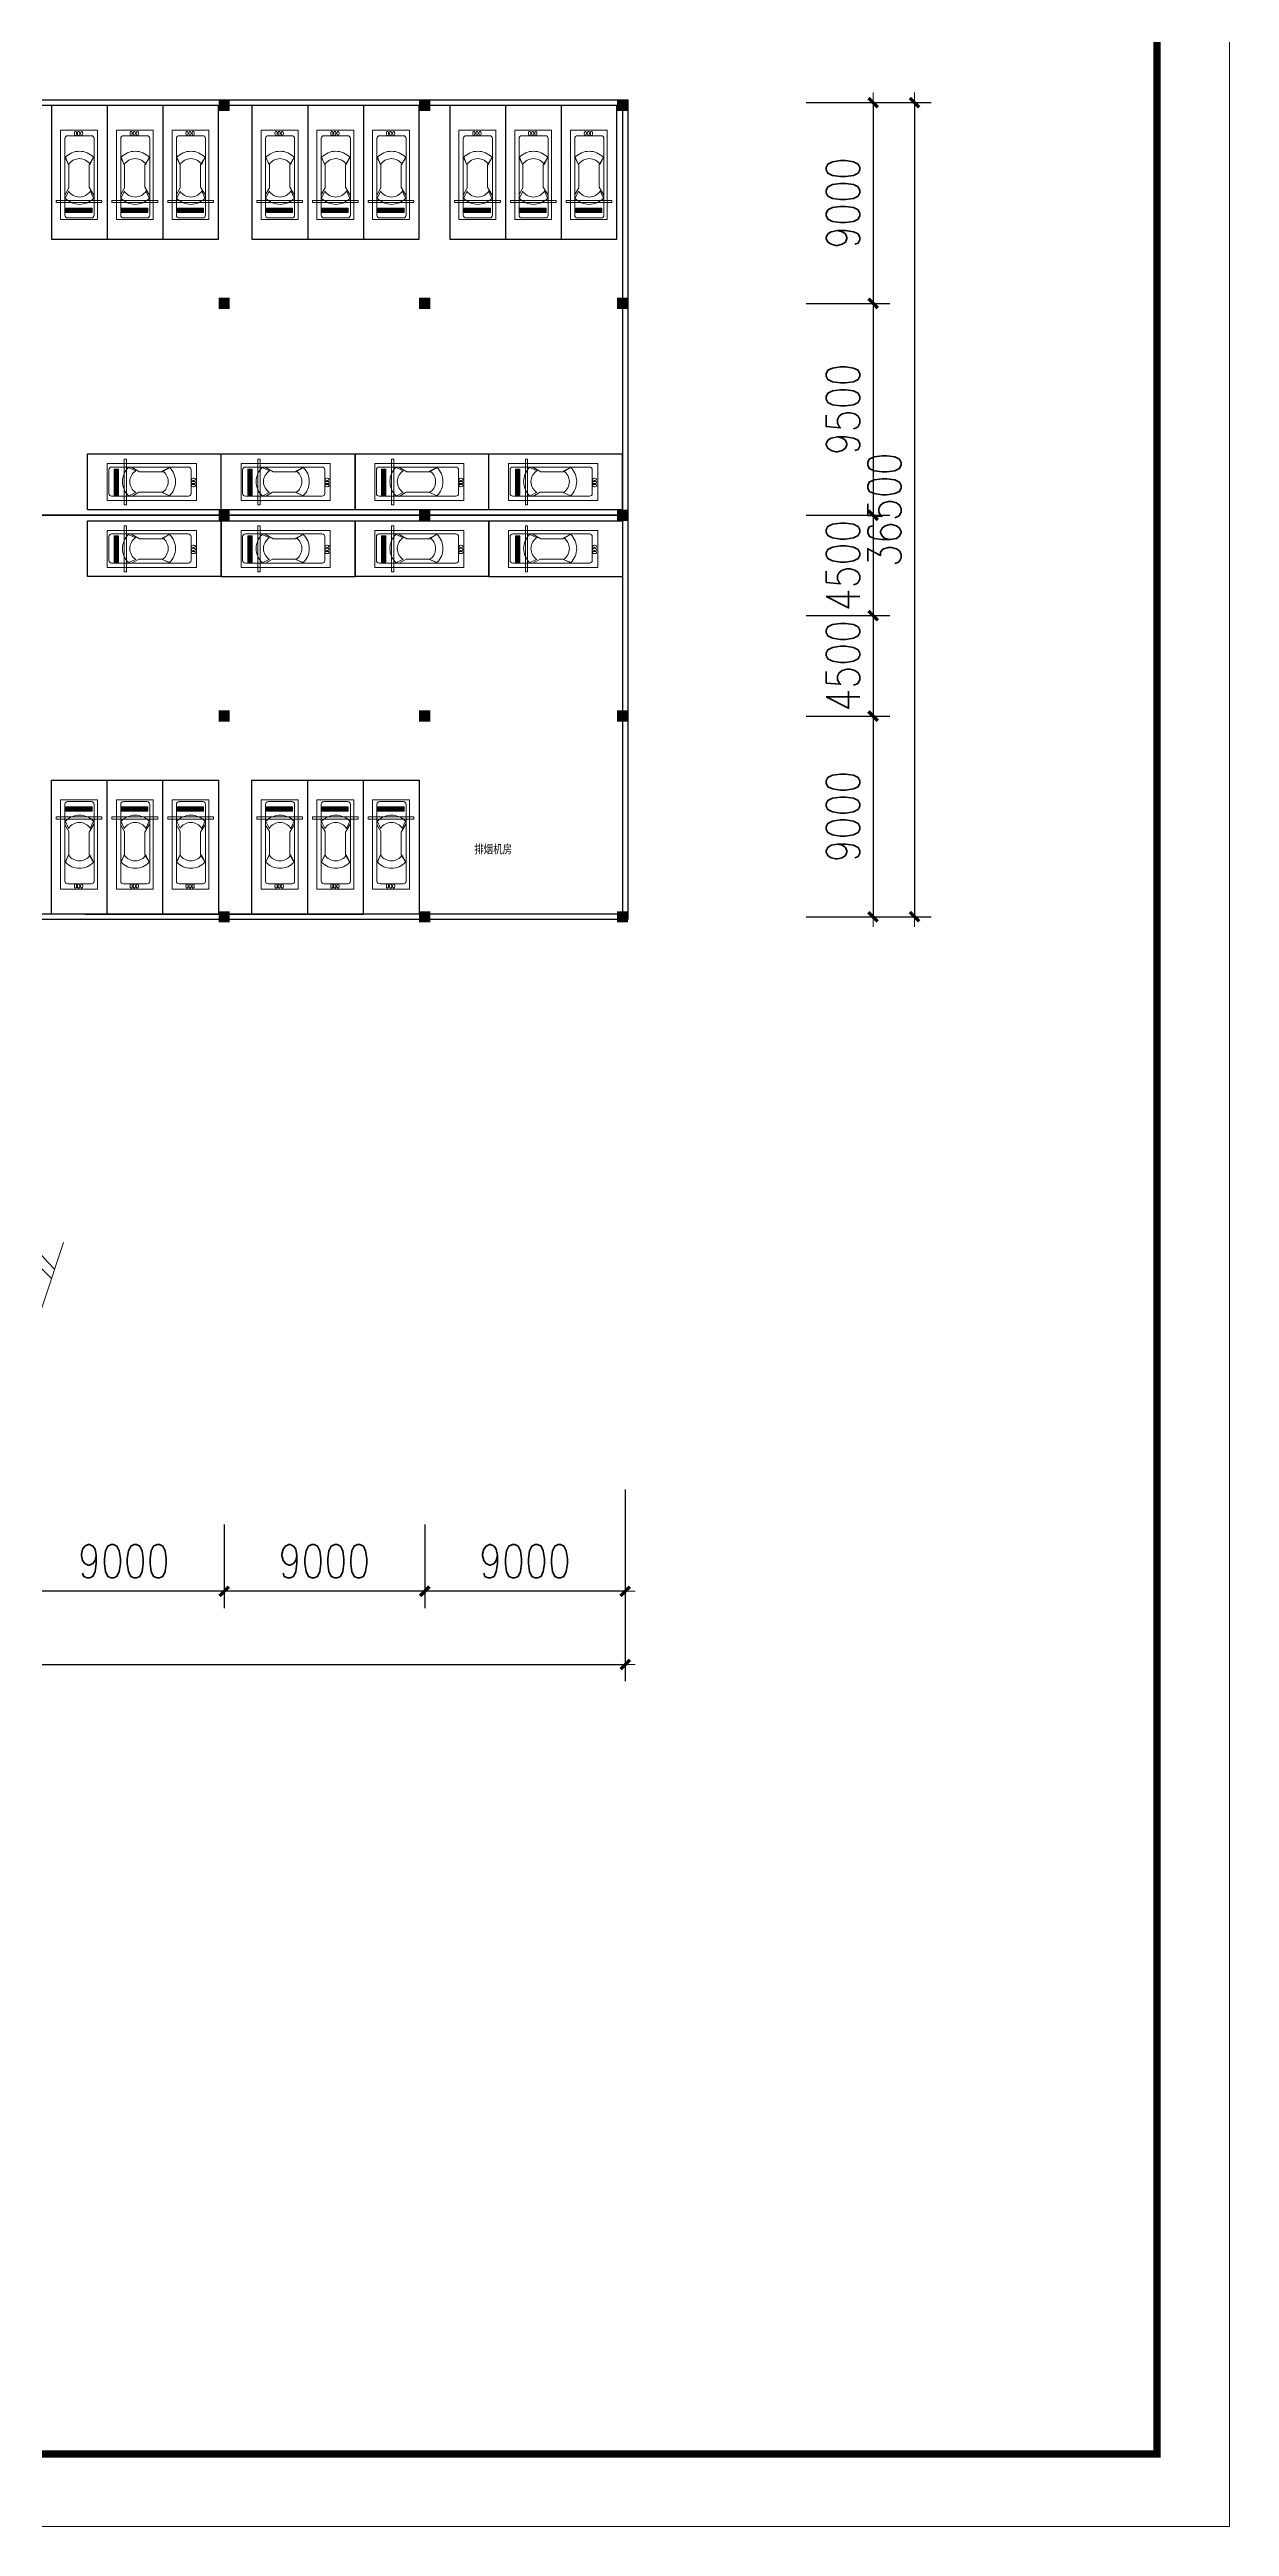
# Model space of a CAD drawing. Extents: x 5719244 to 11985375, y 1211094 to 3157953.
# Drawn here: x 5939741 to 5992687, y 1482410 to 1593462 of the extents above; entities that cross this region are included whole.
import ezdxf

# ---------------------------------------------------------------- set-up
doc = ezdxf.new("R2010")
doc.units = 0
doc.header["$LTSCALE"] = 500
doc.header["$MEASUREMENT"] = 0
doc.layers.get('0').update_dxf_attribs({"linetype": 'CONTINUOUS', "lineweight": 0})
doc.layers.get('DEFPOINTS').update_dxf_attribs({"linetype": 'CONTINUOUS', "lineweight": 0})
for name, color, linetype, lineweight in [('A-car2', 35, 'CONTINUOUS', 9), ('COLUMN', 7, 'CONTINUOUS', 0), ('PUB_DIM', 3, 'CONTINUOUS', 0), ('STAIR', 2, 'CONTINUOUS', 0), ('WALL', 255, 'CONTINUOUS', 30), ('墙-砼墙填充', 252, 'CONTINUOUS', 9), ('防烟分区', 1, 'CONTINUOUS', 100)]:
    doc.layers.add(name, color=color, linetype=linetype, lineweight=lineweight)
doc.layers.add('标注1', color=7, linetype='CONTINUOUS')
doc.layers.add('车位', color=255, linetype='CONTINUOUS')
doc.styles.add('DIM_FONT', font='SIMPLEX.shx', dxfattribs={"width": 0.8})
doc.styles.add('gpsxw', font='txt.shx', dxfattribs={"width": 0.7, "bigfont": 'hztxt.shx'})
doc.styles.get("Standard").update_dxf_attribs({"font": 'ROMAND', "width": 0.8})
doc.dimstyles.new('DIMN300-X', dxfattribs={"dimscale": 3, "dimtxt": 500, "dimasz": 1, "dimexe": 250, "dimexo": 0, "dimgap": 200, "dimtad": 1, "dimdec": 0, "dimzin": 0, "dimdsep": 46, "dimtxsty": 'DIM_FONT', "dimblk": '_DIMX', "dimblk1": '_DIMX', "dimblk2": '_DIMX', "dimsah": 1, "dimcen": 0, "dimdle": 187.057091, "dimclrd": 3, "dimclre": 3, "dimclrt": 7, "dimadec": 0, "dimazin": 0, "dimtfac": 2.166667, "dimtdec": 0, "dimtix": 1, "dimtmove": 2, "dimatfit": 3, "dimldrblk": '_DIMX', "dimfxl": 1, "dimtolj": 1, "dimtzin": 0, "dimarcsym": 0})

# ---------------------------------------------------------------- blocks, each defined once
blk = doc.blocks.new('_DIMX')
blk.add_line((-150, 0), (150, 0))
at = {"const_width": 50}
blk.add_lwpolyline([(-70, -70), (70, 70)], dxfattribs=at)
blk = doc.blocks.new('*D134')
at = {"layer": 'DEFPOINTS', "color": 0, "transparency": 16777216}
for p in [(5938576, 1527337), (5947576, 1527337), (5938576, 1524337)]:
    blk.add_point(p, dxfattribs=at)
at = {"layer": 'PUB_DIM', "color": 3, "lineweight": -2, "transparency": 16777216}
for p, q in [((5938576, 1527337), (5938576, 1523587)), ((5947576, 1527337), (5947576, 1523587)), ((5947573, 1524337), (5938579, 1524337))]:
    blk.add_line(p, q, dxfattribs=at)
at = {"layer": 'PUB_DIM', "color": 3, "lineweight": -2, "transparency": 16777216, "xscale": 3, "yscale": 3, "zscale": 3, "rotation": 180}
blk.add_blockref('_DIMX', (5938576, 1524337), dxfattribs=at)
at = {"layer": 'PUB_DIM', "color": 3, "lineweight": -2, "transparency": 16777216, "xscale": 3, "yscale": 3, "zscale": 3}
blk.add_blockref('_DIMX', (5947576, 1524337), dxfattribs=at)
at = {"layer": 'PUB_DIM', "color": 7, "transparency": 16777216, "insert": (5943076, 1525687), "char_height": 1500, "attachment_point": 5, "style": 'DIM_FONT'}
blk.add_mtext('\\A1;9000', dxfattribs=at)
blk = doc.blocks.new('*D132')
at = {"layer": 'DEFPOINTS', "color": 0, "transparency": 16777216}
for p in [(5947576, 1527337), (5956576, 1527337), (5947576, 1524337)]:
    blk.add_point(p, dxfattribs=at)
at = {"layer": 'PUB_DIM', "color": 3, "lineweight": -2, "transparency": 16777216}
for p, q in [((5947576, 1527337), (5947576, 1523587)), ((5956576, 1527337), (5956576, 1523587)), ((5956573, 1524337), (5947579, 1524337))]:
    blk.add_line(p, q, dxfattribs=at)
at = {"layer": 'PUB_DIM', "color": 3, "lineweight": -2, "transparency": 16777216, "xscale": 3, "yscale": 3, "zscale": 3, "rotation": 180}
blk.add_blockref('_DIMX', (5947576, 1524337), dxfattribs=at)
at = {"layer": 'PUB_DIM', "color": 3, "lineweight": -2, "transparency": 16777216, "xscale": 3, "yscale": 3, "zscale": 3}
blk.add_blockref('_DIMX', (5956576, 1524337), dxfattribs=at)
at = {"layer": 'PUB_DIM', "color": 7, "transparency": 16777216, "insert": (5952076, 1525687), "char_height": 1500, "attachment_point": 5, "style": 'DIM_FONT'}
blk.add_mtext('\\A1;9000', dxfattribs=at)
blk = doc.blocks.new('*D131')
at = {"layer": 'DEFPOINTS', "color": 0, "transparency": 16777216}
for p in [(5760501, 1528899), (5965576, 1528899), (5965576, 1521053)]:
    blk.add_point(p, dxfattribs=at)
at = {"layer": 'PUB_DIM', "color": 3, "lineweight": -2, "transparency": 16777216}
for p, q in [((5760501, 1528899), (5760501, 1520303)), ((5965576, 1528899), (5965576, 1520303)), ((5760504, 1521053), (5965573, 1521053))]:
    blk.add_line(p, q, dxfattribs=at)
at = {"layer": 'PUB_DIM', "color": 3, "lineweight": -2, "transparency": 16777216, "xscale": 3, "yscale": 3, "zscale": 3, "rotation": 180}
blk.add_blockref('_DIMX', (5760501, 1521053), dxfattribs=at)
at = {"layer": 'PUB_DIM', "color": 3, "lineweight": -2, "transparency": 16777216, "xscale": 3, "yscale": 3, "zscale": 3}
blk.add_blockref('_DIMX', (5965576, 1521053), dxfattribs=at)
at = {"layer": 'PUB_DIM', "color": 7, "transparency": 16777216, "insert": (5863039, 1522403), "char_height": 1500, "attachment_point": 5, "style": 'DIM_FONT'}
blk.add_mtext('\\A1;205075', dxfattribs=at)
blk = doc.blocks.new('_FZH')
blk.add_solid([(-0.5, -0.5), (0.5, -0.5), (-0.5, 0.5), (0.5, 0.5)])
blk = doc.blocks.new('*D72')
at = {"layer": 'DEFPOINTS', "color": 0, "ltscale": 3, "transparency": 16777216}
for p in [(5973695, 1568081), (5973695, 1563581), (5976695, 1563581)]:
    blk.add_point(p, dxfattribs=at)
at = {"layer": 'PUB_DIM', "color": 3, "lineweight": -2, "ltscale": 3, "transparency": 16777216}
for p, q in [((5973695, 1568081), (5977445, 1568081)), ((5976695, 1568084), (5976695, 1568087)), ((5976695, 1568081), (5976695, 1563581)), ((5973695, 1563581), (5977445, 1563581)), ((5976695, 1563578), (5976695, 1563575))]:
    blk.add_line(p, q, dxfattribs=at)
at = {"layer": 'PUB_DIM', "color": 3, "lineweight": -2, "ltscale": 3, "transparency": 16777216, "xscale": 3, "yscale": 3, "zscale": 3}
for p, rotation in [((5976695, 1568081), 270), ((5976695, 1563581), 90)]:
    blk.add_blockref('_DIMX', p, dxfattribs=dict(at, rotation=rotation))
at = {"layer": 'PUB_DIM', "color": 7, "ltscale": 3, "transparency": 16777216, "insert": (5975345, 1565831), "char_height": 1500, "attachment_point": 5, "rotation": 90, "style": 'DIM_FONT'}
blk.add_mtext('\\A1;4500', dxfattribs=at)
blk = doc.blocks.new('*D71')
at = {"layer": 'DEFPOINTS', "color": 0, "transparency": 16777216}
for p in [(5975554, 1591081), (5975554, 1554581), (5978554, 1554581)]:
    blk.add_point(p, dxfattribs=at)
at = {"layer": 'PUB_DIM', "color": 3, "lineweight": -2, "transparency": 16777216}
for p, q in [((5975554, 1591081), (5979304, 1591081)), ((5978554, 1591078), (5978554, 1554584)), ((5975554, 1554581), (5979304, 1554581))]:
    blk.add_line(p, q, dxfattribs=at)
at = {"layer": 'PUB_DIM', "color": 3, "lineweight": -2, "transparency": 16777216, "xscale": 3, "yscale": 3, "zscale": 3}
for p, rotation in [((5978554, 1591081), 90), ((5978554, 1554581), 270)]:
    blk.add_blockref('_DIMX', p, dxfattribs=dict(at, rotation=rotation))
at = {"layer": 'PUB_DIM', "color": 7, "transparency": 16777216, "insert": (5977204, 1572831), "char_height": 1500, "attachment_point": 5, "rotation": 90, "style": 'DIM_FONT'}
blk.add_mtext('\\A1;36500', dxfattribs=at)
blk = doc.blocks.new('*D70')
at = {"layer": 'DEFPOINTS', "color": 0, "transparency": 16777216}
for p in [(5956576, 1527337), (5965576, 1527337), (5956576, 1524337)]:
    blk.add_point(p, dxfattribs=at)
at = {"layer": 'PUB_DIM', "color": 3, "lineweight": -2, "transparency": 16777216}
for p, q in [((5956576, 1527337), (5956576, 1523587)), ((5965576, 1527337), (5965576, 1523587)), ((5965573, 1524337), (5956579, 1524337))]:
    blk.add_line(p, q, dxfattribs=at)
at = {"layer": 'PUB_DIM', "color": 3, "lineweight": -2, "transparency": 16777216, "xscale": 3, "yscale": 3, "zscale": 3, "rotation": 180}
blk.add_blockref('_DIMX', (5956576, 1524337), dxfattribs=at)
at = {"layer": 'PUB_DIM', "color": 3, "lineweight": -2, "transparency": 16777216, "xscale": 3, "yscale": 3, "zscale": 3}
blk.add_blockref('_DIMX', (5965576, 1524337), dxfattribs=at)
at = {"layer": 'PUB_DIM', "color": 7, "transparency": 16777216, "insert": (5961076, 1525687), "char_height": 1500, "attachment_point": 5, "style": 'DIM_FONT'}
blk.add_mtext('\\A1;9000', dxfattribs=at)
blk = doc.blocks.new('*D69')
at = {"layer": 'DEFPOINTS', "color": 0, "ltscale": 3, "transparency": 16777216}
for p in [(5973695, 1591081), (5973695, 1582081), (5976695, 1582081)]:
    blk.add_point(p, dxfattribs=at)
at = {"layer": 'PUB_DIM', "color": 3, "lineweight": -2, "ltscale": 3, "transparency": 16777216}
for p, q in [((5973695, 1591081), (5977445, 1591081)), ((5976695, 1591078), (5976695, 1582084)), ((5973695, 1582081), (5977445, 1582081))]:
    blk.add_line(p, q, dxfattribs=at)
at = {"layer": 'PUB_DIM', "color": 3, "lineweight": -2, "ltscale": 3, "transparency": 16777216, "xscale": 3, "yscale": 3, "zscale": 3}
for p, rotation in [((5976695, 1591081), 90), ((5976695, 1582081), 270)]:
    blk.add_blockref('_DIMX', p, dxfattribs=dict(at, rotation=rotation))
at = {"layer": 'PUB_DIM', "color": 7, "ltscale": 3, "transparency": 16777216, "insert": (5975345, 1586581), "char_height": 1500, "attachment_point": 5, "rotation": 90, "style": 'DIM_FONT'}
blk.add_mtext('\\A1;9000', dxfattribs=at)
blk = doc.blocks.new('*D68')
at = {"layer": 'DEFPOINTS', "color": 0, "ltscale": 3, "transparency": 16777216}
for p in [(5973695, 1572581), (5973695, 1568081), (5976695, 1568081)]:
    blk.add_point(p, dxfattribs=at)
at = {"layer": 'PUB_DIM', "color": 3, "lineweight": -2, "ltscale": 3, "transparency": 16777216}
for p, q in [((5973695, 1572581), (5977445, 1572581)), ((5976695, 1572584), (5976695, 1572587)), ((5976695, 1572581), (5976695, 1568081)), ((5973695, 1568081), (5977445, 1568081)), ((5976695, 1568078), (5976695, 1568075))]:
    blk.add_line(p, q, dxfattribs=at)
at = {"layer": 'PUB_DIM', "color": 3, "lineweight": -2, "ltscale": 3, "transparency": 16777216, "xscale": 3, "yscale": 3, "zscale": 3}
for p, rotation in [((5976695, 1572581), 270), ((5976695, 1568081), 90)]:
    blk.add_blockref('_DIMX', p, dxfattribs=dict(at, rotation=rotation))
at = {"layer": 'PUB_DIM', "color": 7, "ltscale": 3, "transparency": 16777216, "insert": (5975345, 1570331), "char_height": 1500, "attachment_point": 5, "rotation": 90, "style": 'DIM_FONT'}
blk.add_mtext('\\A1;4500', dxfattribs=at)
blk = doc.blocks.new('*D67')
at = {"layer": 'DEFPOINTS', "color": 0, "ltscale": 3, "transparency": 16777216}
for p in [(5973695, 1582081), (5973695, 1572581), (5976695, 1572581)]:
    blk.add_point(p, dxfattribs=at)
at = {"layer": 'PUB_DIM', "color": 3, "lineweight": -2, "ltscale": 3, "transparency": 16777216}
for p, q in [((5973695, 1582081), (5977445, 1582081)), ((5976695, 1582078), (5976695, 1572584)), ((5973695, 1572581), (5977445, 1572581))]:
    blk.add_line(p, q, dxfattribs=at)
at = {"layer": 'PUB_DIM', "color": 3, "lineweight": -2, "ltscale": 3, "transparency": 16777216, "xscale": 3, "yscale": 3, "zscale": 3}
for p, rotation in [((5976695, 1582081), 90), ((5976695, 1572581), 270)]:
    blk.add_blockref('_DIMX', p, dxfattribs=dict(at, rotation=rotation))
at = {"layer": 'PUB_DIM', "color": 7, "ltscale": 3, "transparency": 16777216, "insert": (5975345, 1577331), "char_height": 1500, "attachment_point": 5, "rotation": 90, "style": 'DIM_FONT'}
blk.add_mtext('\\A1;9500', dxfattribs=at)
blk = doc.blocks.new('*D138')
at = {"layer": 'DEFPOINTS', "color": 0, "transparency": 16777216}
for p in [(5973695, 1563575), (5973695, 1554575), (5976695, 1554575)]:
    blk.add_point(p, dxfattribs=at)
at = {"layer": 'PUB_DIM', "color": 3, "lineweight": -2, "transparency": 16777216}
for p, q in [((5973695, 1563575), (5977445, 1563575)), ((5976695, 1563572), (5976695, 1554578)), ((5973695, 1554575), (5977445, 1554575))]:
    blk.add_line(p, q, dxfattribs=at)
at = {"layer": 'PUB_DIM', "color": 3, "lineweight": -2, "transparency": 16777216, "xscale": 3, "yscale": 3, "zscale": 3}
for p, rotation in [((5976695, 1563575), 90), ((5976695, 1554575), 270)]:
    blk.add_blockref('_DIMX', p, dxfattribs=dict(at, rotation=rotation))
at = {"layer": 'PUB_DIM', "color": 7, "transparency": 16777216, "insert": (5975345, 1559075), "char_height": 1500, "attachment_point": 5, "rotation": 90, "style": 'DIM_FONT'}
blk.add_mtext('\\A1;9000', dxfattribs=at)
blk = doc.blocks.new('车位(有车挡车器）')
h = blk.add_hatch(color=2)
h.paths.add_polyline_path([(0.38, 6.16), (0.38, 5.84), (0.82, 5.84), (0.82, 6.16)])
h.paths.add_polyline_path([(1.81, 5.84), (1.81, 6.16), (1.31, 6.16), (1.31, 5.84)])
h = blk.add_hatch(color=256)
h.paths.add_polyline_path([(0.82, 6.16), (0.82, 5.84), (1.31, 5.84), (1.31, 6.16)])
h.paths.add_polyline_path([(1.81, 5.84), (2.31, 5.84), (2.31, 6.16), (1.81, 6.16)])
for p, q in [((0.38, 5.84), (0.38, 6.16)), ((0.38, 6.16), (2.31, 6.16)), ((2.31, 5.84), (0.38, 5.84)), ((0.82, 6.16), (0.82, 5.84)), ((1.31, 6.16), (1.31, 5.84)), ((1.81, 6.16), (1.81, 5.84)), ((2.31, 6.16), (2.31, 5.84))]:
    blk.add_line(p, q)
at = {"color": 140}
for p, q in [((0.27, 5.1), (0.51, 4.56)), ((2.35, 5.07), (2.11, 4.59)), ((0.27, 2.1), (0.51, 2.58)), ((2.35, 2.07), (2.11, 2.62))]:
    blk.add_line(p, q, dxfattribs=at)
at = {"color": 252}
blk.add_lwpolyline([(-0.02, 6.67), (2.7, 6.67), (2.7, 0.08), (-0.02, 0.08)], close=True, dxfattribs=at)
at = {"color": 140}
blk.add_lwpolyline([(0.23, 6.35, -0.414214), (0.43, 6.55), (2.18, 6.55, -0.414214), (2.38, 6.35), (2.38, 0.68, -0.414214), (2.18, 0.48), (0.43, 0.48, -0.414214), (0.23, 0.68)], format="xyb", close=True, dxfattribs=at)
for points in [[(0.24, 4.88), (0.59, 4.29), (0.59, 2.63), (0.26, 2.08)], [(2.4, 4.86), (2.09, 4.34), (2.09, 2.65), (2.37, 2.08)]]:
    blk.add_lwpolyline(points, dxfattribs=at)
for centre, radius, start, end in [((1.31, 4.11), 1.44, 43.7905, 136.2095), ((1.31, 4.06), 0.947, 32.1346, 147.8654), ((1.31, 3.07), 1.44, 223.7905, 316.2095), ((1.31, 3.12), 0.947, 212.1346, 327.8654)]:
    blk.add_arc(centre, radius, start, end, dxfattribs=at)
at = {"insert": (1.03, 0.46), "char_height": 0.3, "attachment_point": 1}
blk.add_mtext('000', dxfattribs=at)

msp = doc.modelspace()

# ---------------------------------------------------------------- linework, layer by layer
at = {"color": 4}
msp.add_lwpolyline([(5719244.1, 1482409.7), (5719244.1, 1675543.1), (5992687.3, 1675543.1), (5992687.3, 1482409.7)], close=True, dxfattribs=at)
at = {"color": 4, "const_width": 325.1}
msp.add_lwpolyline([(5722495.5, 1485661.1), (5989435.9, 1485661.1), (5989435.9, 1672291.7), (5722495.5, 1672291.7)], close=True, dxfattribs=at)
at = {"ltscale": 3}
for radius, end in [(9000, 227.157092), (8600, 225.936957)]:
    msp.add_arc((5945951.4, 1544955.7), radius, 180, end, dxfattribs=at)
at = {"layer": 'A-car2'}
for p, q in [((5940045.7, 1586597.5), (5940045.7, 1586697.5)), ((5940045.7, 1586697.5), (5942096.2, 1586697.5)), ((5942096.2, 1586597.5), (5940045.7, 1586597.5)), ((5942096.2, 1586697.5), (5942096.2, 1586597.5)), ((5942545.7, 1586597.5), (5942545.7, 1586697.5)), ((5942545.7, 1586697.5), (5944596.2, 1586697.5)), ((5944596.2, 1586597.5), (5942545.7, 1586597.5)), ((5944596.2, 1586697.5), (5944596.2, 1586597.5)), ((5945045.7, 1586597.5), (5945045.7, 1586697.5)), ((5945045.7, 1586697.5), (5947096.2, 1586697.5)), ((5947096.2, 1586597.5), (5945045.7, 1586597.5)), ((5947096.2, 1586697.5), (5947096.2, 1586597.5)), ((5949045.7, 1586597.5), (5949045.7, 1586697.5)), ((5949045.7, 1586697.5), (5951096.2, 1586697.5)), ((5951096.2, 1586597.5), (5949045.7, 1586597.5)), ((5951096.2, 1586697.5), (5951096.2, 1586597.5)), ((5951545.7, 1586597.5), (5951545.7, 1586697.5)), ((5951545.7, 1586697.5), (5953596.2, 1586697.5)), ((5953596.2, 1586597.5), (5951545.7, 1586597.5)), ((5953596.2, 1586697.5), (5953596.2, 1586597.5)), ((5954045.7, 1586597.5), (5954045.7, 1586697.5)), ((5954045.7, 1586697.5), (5956096.2, 1586697.5)), ((5956096.2, 1586597.5), (5954045.7, 1586597.5)), ((5956096.2, 1586697.5), (5956096.2, 1586597.5)), ((5957920.7, 1586597.5), (5957920.7, 1586697.5)), ((5957920.7, 1586697.5), (5959971.2, 1586697.5)), ((5959971.2, 1586597.5), (5957920.7, 1586597.5)), ((5959971.2, 1586697.5), (5959971.2, 1586597.5)), ((5960420.7, 1586597.5), (5960420.7, 1586697.5)), ((5960420.7, 1586697.5), (5962471.2, 1586697.5)), ((5962471.2, 1586597.5), (5960420.7, 1586597.5)), ((5962471.2, 1586697.5), (5962471.2, 1586597.5)), ((5962920.7, 1586597.5), (5962920.7, 1586697.5)), ((5962920.7, 1586697.5), (5964971.2, 1586697.5)), ((5964971.2, 1586597.5), (5962920.7, 1586597.5)), ((5964971.2, 1586697.5), (5964971.2, 1586597.5)), ((5943093.3, 1575100.5), (5943093.3, 1573050)), ((5943193.3, 1575100.5), (5943093.3, 1575100.5)), ((5943193.3, 1573050), (5943193.3, 1575100.5)), ((5949093.3, 1575100.5), (5949093.3, 1573050)), ((5949193.3, 1575100.5), (5949093.3, 1575100.5)), ((5949193.3, 1573050), (5949193.3, 1575100.5)), ((5955093.3, 1575100.5), (5955093.3, 1573050)), ((5955193.3, 1575100.5), (5955093.3, 1575100.5)), ((5955193.3, 1573050), (5955193.3, 1575100.5)), ((5961093.3, 1575100.5), (5961093.3, 1573050)), ((5961193.3, 1575100.5), (5961093.3, 1575100.5)), ((5961193.3, 1573050), (5961193.3, 1575100.5)), ((5943093.3, 1573050), (5943193.3, 1573050)), ((5949093.3, 1573050), (5949193.3, 1573050)), ((5955093.3, 1573050), (5955193.3, 1573050)), ((5961093.3, 1573050), (5961193.3, 1573050)), ((5943093.3, 1572100.5), (5943093.3, 1570050)), ((5943193.3, 1572100.5), (5943093.3, 1572100.5)), ((5943193.3, 1570050), (5943193.3, 1572100.5)), ((5949093.3, 1572100.5), (5949093.3, 1570050)), ((5949193.3, 1572100.5), (5949093.3, 1572100.5)), ((5949193.3, 1570050), (5949193.3, 1572100.5)), ((5955093.3, 1572100.5), (5955093.3, 1570050)), ((5955193.3, 1572100.5), (5955093.3, 1572100.5)), ((5955193.3, 1570050), (5955193.3, 1572100.5)), ((5961093.3, 1572100.5), (5961093.3, 1570050)), ((5961193.3, 1572100.5), (5961093.3, 1572100.5)), ((5961193.3, 1570050), (5961193.3, 1572100.5)), ((5943093.3, 1570050), (5943193.3, 1570050)), ((5949093.3, 1570050), (5949193.3, 1570050)), ((5955093.3, 1570050), (5955193.3, 1570050)), ((5961093.3, 1570050), (5961193.3, 1570050)), ((5942096.2, 1559058.8), (5940045.7, 1559058.8)), ((5940045.7, 1559058.8), (5940045.7, 1558958.8)), ((5940045.7, 1558958.8), (5942096.2, 1558958.8)), ((5942096.2, 1558958.8), (5942096.2, 1559058.8)), ((5944596.2, 1559058.8), (5942545.7, 1559058.8)), ((5942545.7, 1559058.8), (5942545.7, 1558958.8)), ((5942545.7, 1558958.8), (5944596.2, 1558958.8)), ((5944596.2, 1558958.8), (5944596.2, 1559058.8)), ((5947096.2, 1559058.8), (5945045.7, 1559058.8)), ((5945045.7, 1559058.8), (5945045.7, 1558958.8)), ((5945045.7, 1558958.8), (5947096.2, 1558958.8)), ((5947096.2, 1558958.8), (5947096.2, 1559058.8)), ((5951096.2, 1559058.8), (5949045.7, 1559058.8)), ((5949045.7, 1559058.8), (5949045.7, 1558958.8)), ((5949045.7, 1558958.8), (5951096.2, 1558958.8)), ((5951096.2, 1558958.8), (5951096.2, 1559058.8)), ((5953596.2, 1559058.8), (5951545.7, 1559058.8)), ((5951545.7, 1559058.8), (5951545.7, 1558958.8)), ((5951545.7, 1558958.8), (5953596.2, 1558958.8)), ((5953596.2, 1558958.8), (5953596.2, 1559058.8)), ((5956096.2, 1559058.8), (5954045.7, 1559058.8)), ((5954045.7, 1559058.8), (5954045.7, 1558958.8)), ((5954045.7, 1558958.8), (5956096.2, 1558958.8)), ((5956096.2, 1558958.8), (5956096.2, 1559058.8))]:
    msp.add_line(p, q, dxfattribs=at)
at = {"layer": 'STAIR'}
msp.add_line((5940370.4, 1539981.5), (5938587.9, 1534607.2), dxfattribs=at)
at = {"layer": 'WALL'}
for p, q in [((5787251.4, 1591205.6), (5965697.3, 1591205.6)), ((5893351.4, 1590960.7), (5965456.4, 1590960.7)), ((5965456.4, 1590960.7), (5965456.4, 1554460.7)), ((5965696.4, 1591200.7), (5965696.4, 1554460.7)), ((5965456.4, 1554700.7), (5936951.4, 1554700.7)), ((5965696.4, 1554460.7), (5936951.4, 1554460.7))]:
    msp.add_line(p, q, dxfattribs=at)
at = {"layer": '车位', "ltscale": 3}
for p, q in [((5939826.4, 1590955.7), (5939826.4, 1584955.7)), ((5942326.4, 1590955.7), (5942326.4, 1584955.7)), ((5944826.4, 1590955.7), (5944826.4, 1584955.7)), ((5947326.4, 1584955.7), (5947326.4, 1590955.7)), ((5948826.4, 1590955.7), (5948826.4, 1584955.7)), ((5951326.4, 1590955.7), (5951326.4, 1584955.7)), ((5953826.4, 1590955.7), (5953826.4, 1584955.7)), ((5956326.4, 1584955.7), (5956326.4, 1590955.7)), ((5957701.4, 1590955.7), (5957701.4, 1584955.7)), ((5960201.4, 1590955.7), (5960201.4, 1584955.7)), ((5962701.4, 1590955.7), (5962701.4, 1584955.7)), ((5965201.4, 1584955.7), (5965201.4, 1590955.7)), ((5939826.4, 1584955.7), (5942326.4, 1584955.7)), ((5942326.4, 1584955.7), (5944826.4, 1584955.7)), ((5944826.4, 1584955.7), (5947326.4, 1584955.7)), ((5948826.4, 1584955.7), (5951326.4, 1584955.7)), ((5951326.4, 1584955.7), (5953826.4, 1584955.7)), ((5953826.4, 1584955.7), (5956326.4, 1584955.7)), ((5957701.4, 1584955.7), (5960201.4, 1584955.7)), ((5960201.4, 1584955.7), (5962701.4, 1584955.7)), ((5962701.4, 1584955.7), (5965201.4, 1584955.7)), ((5941451.4, 1575330.7), (5947451.4, 1575330.7)), ((5941451.4, 1572830.7), (5941451.4, 1575330.7)), ((5947451.4, 1575330.7), (5953451.4, 1575330.7)), ((5947451.4, 1572830.7), (5947451.4, 1575330.7)), ((5947451.4, 1572830.7), (5947451.4, 1575330.7)), ((5953451.4, 1575330.7), (5959451.4, 1575330.7)), ((5953451.4, 1572830.7), (5953451.4, 1575330.7)), ((5953451.4, 1575330.7), (5953451.4, 1572830.7)), ((5953451.4, 1572830.7), (5953451.4, 1575330.7)), ((5959451.4, 1575330.7), (5965451.4, 1575330.7)), ((5959451.4, 1572830.7), (5959451.4, 1575330.7)), ((5959451.4, 1572830.7), (5959451.4, 1575330.7)), ((5965451.4, 1575330.7), (5965451.4, 1572830.7)), ((5965451.4, 1572830.7), (5965451.4, 1575330.7)), ((5947451.4, 1572830.7), (5941451.4, 1572830.7)), ((5953451.4, 1572830.7), (5947451.4, 1572830.7)), ((5959451.4, 1572830.7), (5953451.4, 1572830.7)), ((5965451.4, 1572830.7), (5959451.4, 1572830.7)), ((5941451.4, 1572330.7), (5947451.4, 1572330.7)), ((5941451.4, 1569830.7), (5941451.4, 1572330.7)), ((5947451.4, 1572330.7), (5953451.4, 1572330.7)), ((5947451.4, 1569830.7), (5947451.4, 1572330.7)), ((5947451.4, 1572330.7), (5947451.4, 1569830.7)), ((5953451.4, 1572330.7), (5959451.4, 1572330.7)), ((5953451.4, 1569830.7), (5953451.4, 1572330.7)), ((5953451.4, 1572330.7), (5953451.4, 1569830.7)), ((5959451.4, 1572330.7), (5965451.4, 1572330.7)), ((5959451.4, 1569830.7), (5959451.4, 1572330.7)), ((5959451.4, 1572330.7), (5959451.4, 1569830.7)), ((5965451.4, 1572330.7), (5965451.4, 1569830.7)), ((5947451.4, 1569830.7), (5941451.4, 1569830.7)), ((5947451.4, 1569830.7), (5953451.4, 1569830.7)), ((5959451.4, 1569830.7), (5953451.4, 1569830.7)), ((5959451.4, 1569830.7), (5965451.4, 1569830.7)), ((5939826.4, 1554700.7), (5939826.4, 1560700.7)), ((5939826.4, 1560700.7), (5942326.4, 1560700.7)), ((5942326.4, 1554700.7), (5942326.4, 1560700.7)), ((5942326.4, 1560700.7), (5944826.4, 1560700.7)), ((5944826.4, 1554700.7), (5944826.4, 1560700.7)), ((5944826.4, 1560700.7), (5947326.4, 1560700.7)), ((5947326.4, 1560700.7), (5947326.4, 1554700.7)), ((5948826.4, 1554700.7), (5948826.4, 1560700.7)), ((5948826.4, 1560700.7), (5951326.4, 1560700.7)), ((5951326.4, 1554700.7), (5951326.4, 1560700.7)), ((5951326.4, 1560700.7), (5953826.4, 1560700.7)), ((5953826.4, 1554700.7), (5953826.4, 1560700.7)), ((5953826.4, 1560700.7), (5956326.4, 1560700.7)), ((5956326.4, 1560700.7), (5956326.4, 1554700.7)), ((5947326.4, 1554683.3), (5941326.4, 1554683.3)), ((5953826.4, 1554683.3), (5947826.4, 1554683.3))]:
    msp.add_line(p, q, dxfattribs=at)
at = {"layer": '防烟分区', "ltscale": 3}
msp.add_line((5865351.4, 1572580.7), (5965456.4, 1572580.7), dxfattribs=at)

# ---------------------------------------------------------------- block references
at = {"layer": 'COLUMN', "xscale": 500, "yscale": 500, "zscale": 500}
for p in [(5947576.4, 1590955.7), (5956576.4, 1590955.7), (5965451.4, 1590955.7), (5947576.4, 1582080.7), (5956576.4, 1582080.7), (5965451.4, 1582080.7), (5947576.4, 1572580.7), (5956576.4, 1572580.7), (5965451.4, 1572580.7), (5947576.4, 1563580.7), (5956576.4, 1563580.7), (5965451.4, 1563580.7), (5947576.4, 1554580.7), (5956576.4, 1554580.7), (5965451.4, 1554580.7)]:
    msp.add_blockref('_FZH', p, dxfattribs=at)
at = {"layer": '墙-砼墙填充', "color": 0, "ltscale": 0.5, "yscale": 607.5, "zscale": 607.5}
for p, xscale, rotation in [((5941880.6, 1589891.3), 607.5, 179.9999999999999), ((5944380.6, 1589891.3), 607.5, 179.9999999999999), ((5946880.6, 1589891.3), 607.5, 179.9999999999999), ((5950880.6, 1589891.3), 607.5, 179.9999999999999), ((5953380.6, 1589891.3), 607.5, 179.9999999999999), ((5955880.6, 1589891.3), 607.5, 179.9999999999999), ((5959755.6, 1589891.3), 607.5, 179.9999999999999), ((5962255.6, 1589891.3), 607.5, 179.9999999999999), ((5964755.6, 1589891.3), 607.5, 179.9999999999999), ((5946387, 1574884.8), -607.5, 90), ((5952387, 1574884.8), -607.5, 90), ((5958387, 1574884.8), -607.5, 90), ((5964387, 1574884.8), -607.5, 90), ((5946387, 1571884.8), -607.5, 90), ((5952387, 1571884.8), -607.5, 90), ((5958387, 1571884.8), -607.5, 90), ((5964387, 1571884.8), -607.5, 90)]:
    msp.add_blockref('车位(有车挡车器）', p, dxfattribs=dict(at, xscale=xscale, rotation=rotation))
at = {"layer": '墙-砼墙填充', "color": 0, "ltscale": 0.5, "xscale": -607.5, "yscale": 607.5, "zscale": 607.5}
for p in [(5941880.6, 1555765.1), (5944380.6, 1555765.1), (5946880.6, 1555765.1), (5950880.6, 1555765.1), (5953380.6, 1555765.1), (5955880.6, 1555765.1)]:
    msp.add_blockref('车位(有车挡车器）', p, dxfattribs=at)

# ---------------------------------------------------------------- texts
at = {"layer": '标注1', "insert": (5958797, 1557823.5), "char_height": 450, "attachment_point": 1, "style": 'gpsxw'}
msp.add_mtext_dynamic_manual_height_columns('排烟机房', width=1927.598, gutter_width=2250, heights=[0], dxfattribs=at)

# ---------------------------------------------------------------- dimensions: what is measured, and where the dimension line sits
at = {"layer": 'PUB_DIM'}
for p1, p2, picture, middle in [((5973695.3, 1591080.7), (5973695.3, 1582080.7), '*D69', (5975345.3, 1586580.7)), ((5975553.6, 1591080.7), (5975553.6, 1554580.7), '*D71', (5977203.6, 1572830.7)), ((5973695.3, 1582080.7), (5973695.3, 1572580.7), '*D67', (5975345.3, 1577330.7)), ((5973695.3, 1572580.7), (5973695.3, 1568080.7), '*D68', (5975345.3, 1570330.7)), ((5973695.3, 1568080.7), (5973695.3, 1563580.7), '*D72', (5975345.3, 1565830.7)), ((5973695.3, 1563574.7), (5973695.3, 1554574.7), '*D138', (5975345.3, 1559074.7)), ((5947576.4, 1527337.2), (5938576.4, 1527337.2), '*D134', (5943076.4, 1525687.2)), ((5956576.4, 1527337.2), (5947576.4, 1527337.2), '*D132', (5952076.4, 1525687.2)), ((5965576.4, 1527337.2), (5956576.4, 1527337.2), '*D70', (5961076.4, 1525687.2))]:
    dim = msp.add_aligned_dim(p1=p1, p2=p2, distance=3000, dimstyle='DIMN300-X', dxfattribs=at)
    dim.commit()
    dim.dimension.update_dxf_attribs({"geometry": picture, "text_midpoint": middle})
dim = msp.add_linear_dim(base=(5965576.4, 1521053.3), p1=(5760501.4, 1528898.9), p2=(5965576.4, 1528898.9), dimstyle='DIMN300-X', dxfattribs=at)
dim.commit()
dim.dimension.update_dxf_attribs({"geometry": '*D131', "text_midpoint": (5863038.9, 1522403.3)})

doc.saveas('drawing.dxf')
